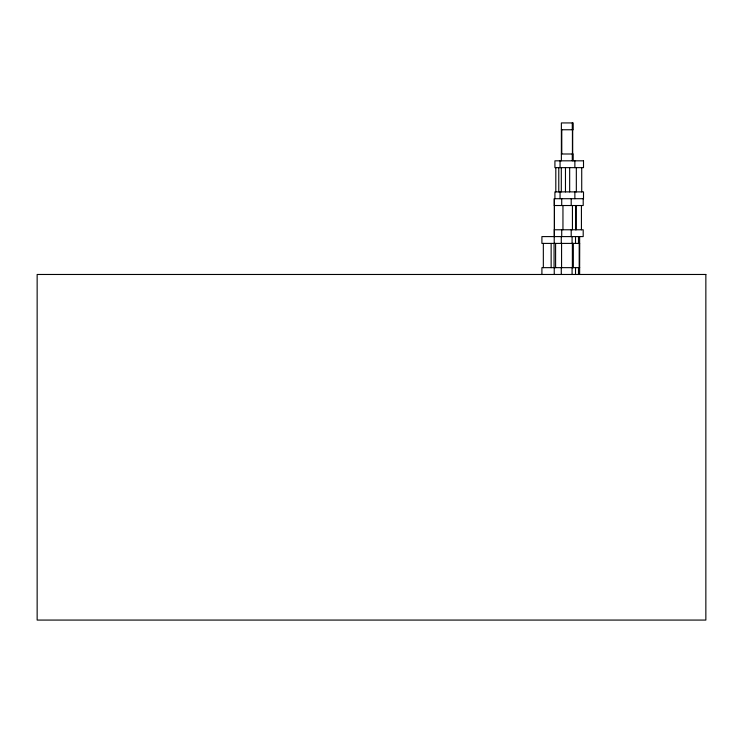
<?xml version="1.0" encoding="UTF-8"?>
<svg xmlns="http://www.w3.org/2000/svg" width="743" height="743" viewBox="0 0 743 743"><rect width="100%" height="100%" fill="white"/><g stroke="black" fill="none" stroke-linecap="round" stroke-linejoin="round"><path stroke-width="1.11" d="M561.374 129.756L573.197 129.756L573.197 122.929L561.374 122.929L561.374 160.822M561.374 153.996L573.197 153.996L573.197 160.822M579.633 274.473L579.716 243.407L541.907 243.407L541.907 236.59L583.199 236.59L583.199 229.773L554.176 229.773L554.241 243.407M579.716 267.656L541.907 267.656L541.907 274.473M583.199 198.706L583.199 205.523L554.176 205.523L554.176 198.706L583.506 198.706L583.506 191.889L554.919 191.889L554.919 198.706M581.723 167.639L581.723 191.889M581.425 205.523L581.425 229.773M579.633 236.59L579.633 243.407M579.196 243.407L579.196 267.656M578.491 236.59L578.491 243.407M578.491 267.656L578.491 274.473M576.327 167.639L576.327 191.889M576.02 205.523L576.02 229.773M575.806 205.523L575.806 229.773M575.519 236.59L575.519 243.407M575.519 267.656L575.519 274.473M574.868 160.822L574.868 167.639M574.868 191.889L574.868 198.706M573.336 243.407L573.336 267.656M572.686 129.756L572.686 153.996M572.426 129.756L572.426 153.996M572.435 205.523L572.435 229.773M572.37 243.407L572.37 267.656M572.277 122.929L572.277 129.756M572.277 153.996L572.277 160.822M572.082 236.59L572.082 243.407M572.082 267.656L572.082 274.473M571.2 198.706L571.2 205.523M571.2 229.773L571.2 236.59M569.658 167.639L569.658 191.889M565.469 167.639L565.469 191.889M562.953 205.523L562.953 229.773M561.782 129.756L561.782 153.996M561.717 198.706L561.717 205.523M561.717 229.773L561.717 236.59M561.569 243.407L561.569 267.656M561.299 167.639L561.299 191.889M561.281 236.59L561.281 243.407M561.281 267.656L561.281 274.473M560.055 160.822L560.055 167.639M560.055 191.889L560.055 198.706M558.773 167.639L558.773 191.889M555.81 167.639L555.81 191.889M555.597 243.407L555.597 267.656M554.436 198.706L554.436 236.59M554.399 205.523L554.399 229.773M554.241 267.656L554.241 274.473M554.064 243.407L554.064 267.656M551.139 243.407L551.139 267.656M543.337 243.407L543.337 267.656M583.506 160.822L554.919 160.822L554.919 167.639L583.506 167.639L583.506 160.822M705.85 274.473L37.15 274.473L37.15 620.071L705.85 620.071L705.85 274.473"/></g></svg>
